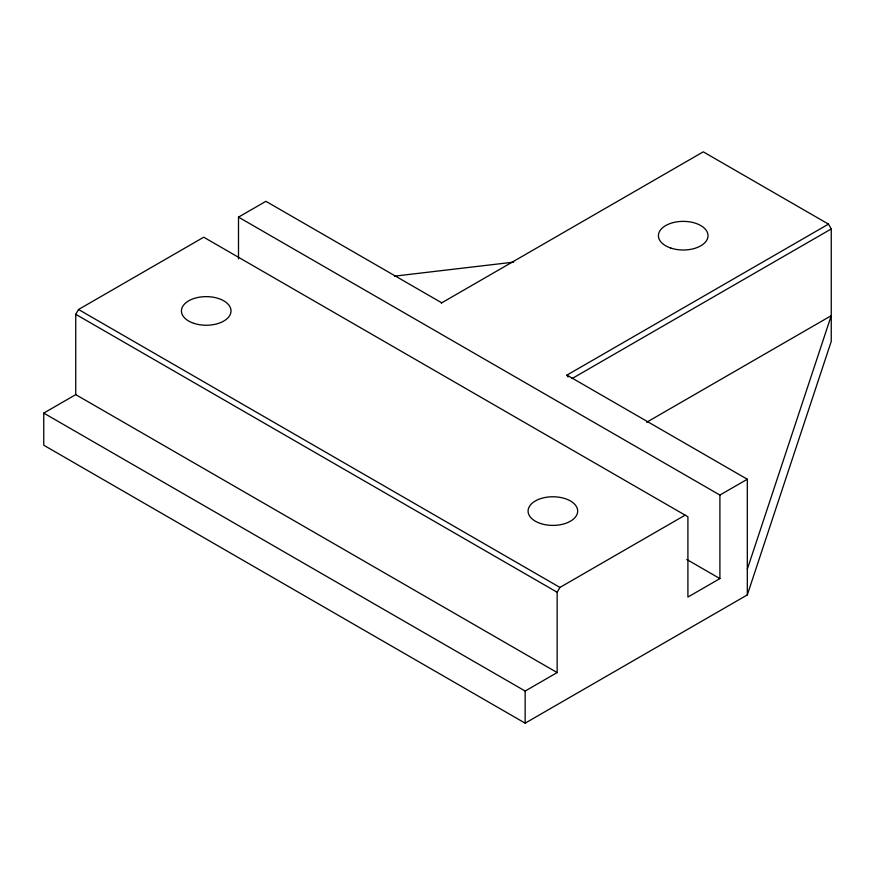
<?xml version="1.0" encoding="UTF-8"?>
<svg xmlns="http://www.w3.org/2000/svg" width="875" height="875" viewBox="0 0 875 875"><rect width="100%" height="100%" fill="white"/><g stroke="black" fill="none" stroke-linecap="round" stroke-linejoin="round"><path stroke-width="1.31" d="M747.316 569.198L831.25 315.678L646.647 422.264M685.136 515.145L559.934 587.431L557.145 592.244L557.145 672.569L75.742 394.625L43.75 413.098L43.75 445.222L525.153 723.166L747.316 594.902L831.25 341.381L831.25 228.944L828.472 224.12L703.27 151.834L441.328 303.067M75.742 394.625L75.742 314.311L78.531 309.498L203.722 237.213L687.914 516.753L687.914 597.067L719.906 578.594L719.906 495.064L238.503 217.131L238.503 258.902M238.503 217.131L265.913 201.316L441.744 302.827M568.05 377.038L566.945 375.112L828.472 224.12M572.086 378.558L831.25 228.944M719.906 495.064L747.316 479.248L747.316 594.902M43.75 413.098L525.153 691.042L557.145 672.569M394.527 276.15L513.658 262.139M566.945 375.112L747.316 479.248M686.787 559.475L719.906 578.594M78.531 309.498L559.934 587.431M75.742 314.311L557.145 592.244M525.153 691.042L525.153 723.166M670.841 248.084A24.784 14.306 0 0 0 708.028 235.681A24.784 14.306 0 0 0 670.841 223.289A24.784 14.306 0 0 0 670.841 248.084M193.834 323.334A24.784 14.306 0 0 0 231.022 310.942A24.784 14.306 0 0 0 193.834 298.55A24.784 14.306 0 0 0 193.834 323.334M540.498 523.48A24.784 14.306 0 0 0 577.675 511.087A24.784 14.306 0 0 0 540.498 498.684A24.784 14.306 0 0 0 540.498 523.48"/></g></svg>
